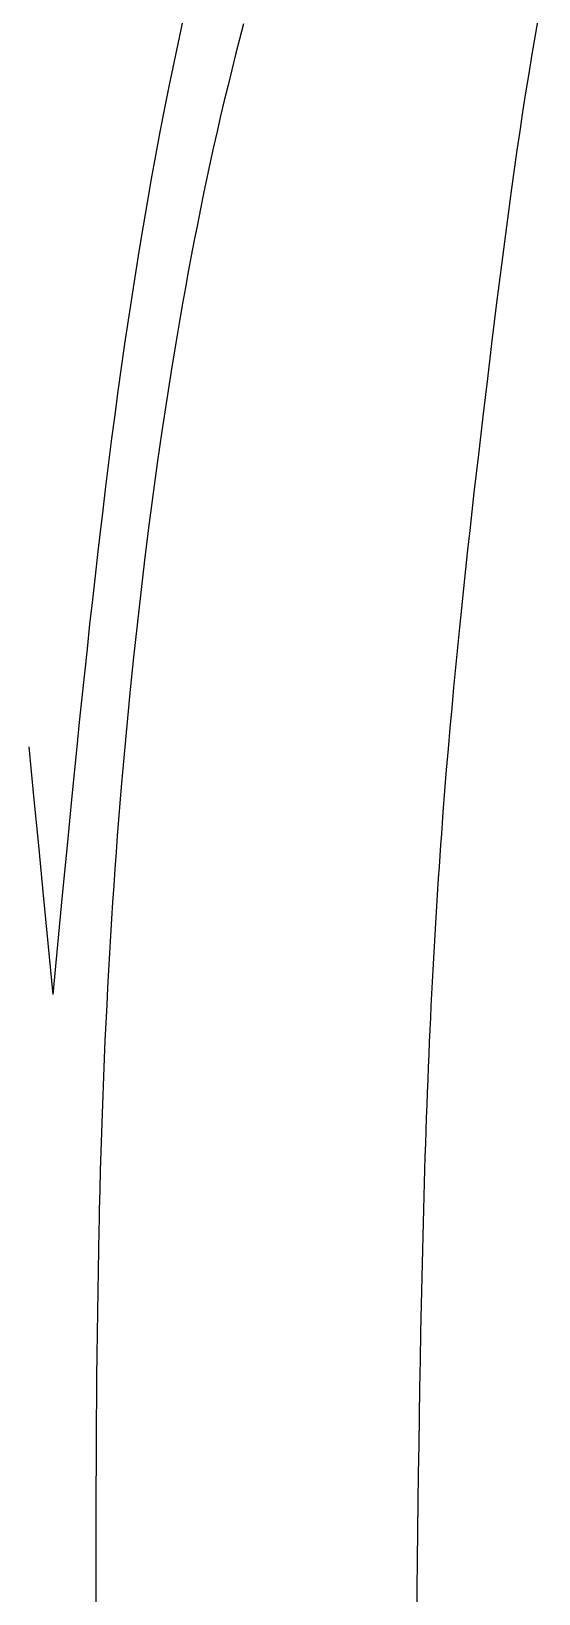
# Model space of a CAD drawing. Extents: x 0 to 279, y 0 to 212.
# Drawn here: x 169.27 to 175.48, y 119.99 to 139.11 of the extents above; entities that cross this region are included whole.
import ezdxf

# ---------------------------------------------------------------- set-up
doc = ezdxf.new("R2010")
doc.units = 0
doc.layers.add('LAYER_1', color=18, linetype='CONTINUOUS')

msp = doc.modelspace()

# ---------------------------------------------------------------- linework, layer by layer
at = {"layer": 'LAYER_1'}
for points in [[(171.139, 139.321), (171.077, 139.032), (171.016, 138.743), (170.957, 138.454), (170.899, 138.166), (170.844, 137.877), (170.789, 137.589), (170.737, 137.301), (170.686, 137.014), (170.637, 136.726), (170.589, 136.438), (170.543, 136.15), (170.498, 135.861), (170.454, 135.573), (170.412, 135.284), (170.37, 134.994), (170.33, 134.705), (170.291, 134.414), (170.253, 134.123), (170.216, 133.832), (170.179, 133.539), (170.144, 133.246), (170.109, 132.952), (170.1, 132.878), (170.096, 132.841), (170.095, 132.832), (170.094, 132.828), (170.094, 132.826), (170.094, 132.824), (170.093, 132.815), (170.084, 132.741), (170.05, 132.446), (170.017, 132.149), (169.984, 131.852), (169.952, 131.553), (169.92, 131.255), (169.888, 130.955), (169.857, 130.655), (169.827, 130.354), (169.766, 129.75), (169.707, 129.145), (169.648, 128.539), (169.533, 127.324)], [(171.866, 139.199), (171.817, 139.011), (171.769, 138.823), (171.722, 138.635), (171.676, 138.447), (171.63, 138.259), (171.586, 138.071), (171.543, 137.882), (171.5, 137.693), (171.459, 137.504), (171.418, 137.314), (171.378, 137.124), (171.339, 136.933), (171.301, 136.742), (171.263, 136.55), (171.226, 136.358), (171.19, 136.165), (171.155, 135.972), (171.12, 135.778), (171.086, 135.584), (171.053, 135.39), (170.988, 135), (170.927, 134.608), (170.868, 134.216), (170.811, 133.822), (170.757, 133.428), (170.705, 133.033), (170.656, 132.637), (170.609, 132.241), (170.564, 131.845), (170.522, 131.449), (170.481, 131.053), (170.442, 130.657), (170.406, 130.261), (170.371, 129.864), (170.338, 129.464), (170.322, 129.264), (170.307, 129.062), (170.292, 128.86), (170.278, 128.656), (170.264, 128.452), (170.251, 128.246), (170.238, 128.038), (170.226, 127.829), (170.214, 127.619), (170.203, 127.407), (170.192, 127.193), (170.181, 126.977), (170.171, 126.759), (170.162, 126.539), (170.153, 126.317), (170.144, 126.092), (170.136, 125.865), (170.128, 125.635), (170.121, 125.403), (170.114, 125.167), (170.108, 124.929), (170.102, 124.688), (170.099, 124.566), (170.096, 124.443), (170.091, 124.196), (170.086, 123.945), (170.082, 123.692), (170.078, 123.435), (170.075, 123.176), (170.072, 122.914), (170.069, 122.649), (170.067, 122.383), (170.065, 122.113), (170.063, 121.842), (170.062, 121.568), (170.061, 121.293), (170.06, 121.015), (170.059, 120.736), (170.059, 120.455), (170.058, 120.173), (170.058, 119.889)], [(173.986, 119.684), (173.99, 120.042), (173.994, 120.399), (173.998, 120.755), (174.002, 121.109), (174.007, 121.461), (174.012, 121.811), (174.017, 122.16), (174.023, 122.506), (174.029, 122.85), (174.035, 123.191), (174.042, 123.529), (174.05, 123.865), (174.057, 124.198), (174.062, 124.363), (174.066, 124.528), (174.07, 124.692), (174.075, 124.854), (174.08, 125.016), (174.084, 125.178), (174.089, 125.338), (174.095, 125.497), (174.1, 125.656), (174.105, 125.813), (174.111, 125.97), (174.117, 126.125), (174.123, 126.28), (174.129, 126.433), (174.135, 126.586), (174.142, 126.737), (174.148, 126.888), (174.155, 127.037), (174.162, 127.185), (174.17, 127.332), (174.177, 127.478), (174.185, 127.623), (174.192, 127.767), (174.2, 127.91), (174.209, 128.052), (174.217, 128.193), (174.225, 128.332), (174.234, 128.471), (174.243, 128.609), (174.252, 128.746), (174.261, 128.883), (174.27, 129.018), (174.28, 129.152), (174.289, 129.286), (174.299, 129.419), (174.309, 129.551), (174.329, 129.812), (174.35, 130.071), (174.371, 130.327), (174.393, 130.58), (174.416, 130.83), (174.438, 131.079), (174.462, 131.325), (174.486, 131.569), (174.51, 131.811), (174.534, 132.051), (174.559, 132.29), (174.584, 132.528), (174.61, 132.764), (174.636, 132.999), (174.662, 133.233), (174.688, 133.466), (174.742, 133.931), (174.796, 134.394), (174.852, 134.857), (174.907, 135.321), (174.964, 135.785), (175.023, 136.251), (175.084, 136.717), (175.147, 137.184), (175.18, 137.418), (175.213, 137.652), (175.248, 137.886), (175.283, 138.12), (175.319, 138.355), (175.357, 138.59), (175.395, 138.826), (175.435, 139.061), (175.476, 139.297)], [(169.239, 130.354), (169.299, 129.75), (169.359, 129.145), (169.417, 128.539), (169.533, 127.324)]]:
    msp.add_lwpolyline(points, dxfattribs=at)

doc.saveas('drawing.dxf')
